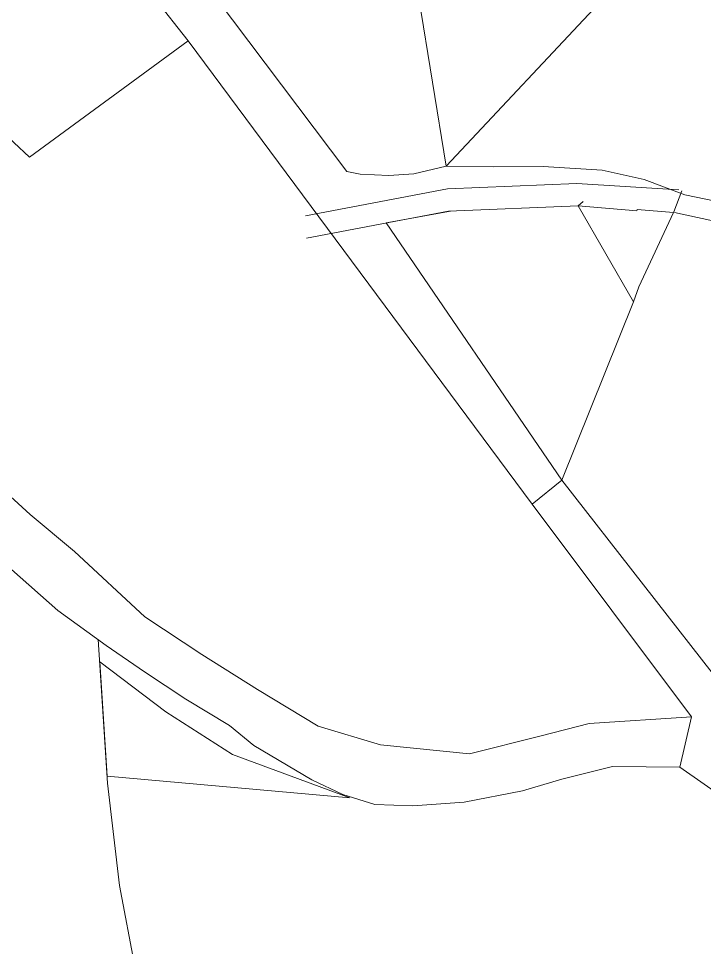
# Model space of a CAD drawing. Header units: millimetres. Extents: x 1956 to 626126, y 2654 to 1331070.
# Drawn here: x 624397.5 to 624654.7, y 1329920.4 to 1330268.6 of the extents above; entities that cross this region are included whole.
import ezdxf

# ---------------------------------------------------------------- set-up
doc = ezdxf.new("R2010")
doc.units = ezdxf.units.MM

msp = doc.modelspace()

# ---------------------------------------------------------------- linework, layer by layer
at = {"color": 1, "lineweight": 0}
for p, q in [((624400.09, 1330337.87), (624461.03, 1330260.2)), ((624544.15, 1330297.01), (624557.86, 1330213.23)), ((624557.86, 1330213.23), (624630.32, 1330290.63)), ((624464.18, 1330286.14), (624520.52, 1330211.24)), ((624401.57, 1330216.67), (624331.82, 1330281.84)), ((624461.03, 1330260.2), (624401.57, 1330216.67)), ((624461.03, 1330260.2), (624590.11, 1330086.61)), ((624545.68, 1330210.36), (624557.86, 1330213.23)), ((624557.86, 1330213.23), (624575.39, 1330213.07)), ((624575.39, 1330213.07), (624594.19, 1330213.18)), ((624594.19, 1330213.18), (624616.31, 1330211.78)), ((624520.52, 1330211.24), (624525.61, 1330210.25)), ((624525.61, 1330210.25), (624536.28, 1330209.8)), ((624536.28, 1330209.8), (624545.68, 1330210.36)), ((624616.31, 1330211.78), (624632.08, 1330208.31)), ((624632.08, 1330208.31), (624647.36, 1330202.55)), ((624647.36, 1330202.55), (624665.17, 1330198.84)), ((624559.48, 1330196.47), (624535.37, 1330192.01)), ((624535.37, 1330192.01), (624601.24, 1330095.56)), ((624601.24, 1330095.56), (624628.03, 1330162.37)), ((624401.86, 1330082.75), (624379.12, 1330103.21)), ((624401.86, 1330082.75), (624379.12, 1330103.21)), ((624601.24, 1330095.56), (624590.11, 1330086.61)), ((624601.24, 1330095.56), (624823.66, 1329809.92)), ((624590.11, 1330086.61), (624649.78, 1330006.9)), ((624418.45, 1330068.87), (624401.86, 1330082.75)), ((624418.45, 1330068.87), (624401.86, 1330082.75)), ((624444.77, 1330044.37), (624418.45, 1330068.87)), ((624444.77, 1330044.37), (624418.45, 1330068.87)), ((624412.23, 1330046.73), (624394.86, 1330062.13)), ((624430.35, 1330033.61), (624412.23, 1330046.73)), ((624466.2, 1330030.26), (624444.77, 1330044.37)), ((624466.2, 1330030.26), (624444.77, 1330044.37)), ((624430.84, 1329981.94), (624427.31, 1330035.82)), ((624444.64, 1330023.78), (624430.35, 1330033.61)), ((624430.67, 1329984.6), (624428.01, 1330027.42)), ((624428.01, 1330027.42), (624452.66, 1330008.71)), ((624487.11, 1330017.16), (624466.2, 1330030.26)), ((624487.11, 1330017.16), (624466.2, 1330030.26)), ((624460.2, 1330013.45), (624444.64, 1330023.78)), ((624509.8, 1330003.31), (624487.11, 1330017.16)), ((624509.8, 1330003.31), (624487.11, 1330017.16)), ((624476.52, 1330003.64), (624460.2, 1330013.45)), ((624452.66, 1330008.71), (624477.66, 1329992.78)), ((624649.78, 1330006.9), (624611.43, 1330004.4)), ((624649.78, 1330006.9), (624611.43, 1330004.4)), ((624649.78, 1330006.9), (624645.38, 1329987.98)), ((624649.78, 1330006.9), (624645.38, 1329987.98)), ((624485.71, 1329996.06), (624476.52, 1330003.64)), ((624533.22, 1329996.33), (624509.8, 1330003.31)), ((624533.22, 1329996.33), (624509.8, 1330003.31)), ((624611.43, 1330004.4), (624593.42, 1329999.72)), ((624611.43, 1330004.4), (624593.42, 1329999.72)), ((624593.42, 1329999.72), (624566.53, 1329992.96)), ((624593.42, 1329999.72), (624566.53, 1329992.96)), ((624566.53, 1329992.96), (624533.22, 1329996.33)), ((624566.53, 1329992.96), (624533.22, 1329996.33)), ((624477.66, 1329992.78), (624521.64, 1329976.52)), ((624507.38, 1329983.23), (624485.71, 1329996.06)), ((624620.17, 1329988.18), (624601.14, 1329983.5)), ((624645.38, 1329987.98), (624620.17, 1329988.18)), ((624663.76, 1329975.13), (624645.38, 1329987.98)), ((624521.64, 1329976.52), (624430.67, 1329984.6)), ((624519.1, 1329977.7), (624507.38, 1329983.23)), ((624601.14, 1329983.5), (624586.43, 1329979.1)), ((624435.36, 1329943.58), (624430.84, 1329981.94)), ((624586.43, 1329979.1), (624564.6, 1329974.91)), ((624531.07, 1329973.96), (624519.1, 1329977.7)), ((624545.3, 1329973.53), (624531.07, 1329973.96)), ((624564.6, 1329974.91), (624545.3, 1329973.53)), ((624442.67, 1329905.23), (624435.36, 1329943.58))]:
    msp.add_line(p, q, dxfattribs=at)
at = {"color": 1, "lineweight": 0, "ltscale": 0.5}
for p, q in [((624606.86, 1330206.78), (624558.28, 1330204.76)), ((624645, 1330204.44), (624606.86, 1330206.78)), ((624558.28, 1330204.76), (624505.09, 1330194.7)), ((624643.18, 1330196.18), (624646.15, 1330204.09)), ((624607.26, 1330198.4), (624558.68, 1330196.39)), ((624607.26, 1330198.45), (624609.23, 1330199.99)), ((624607.26, 1330198.4), (624629.32, 1330196.48)), ((624628.03, 1330162.39), (624607.26, 1330198.4)), ((624607.26, 1330198.4), (624607.26, 1330198.4)), ((624558.68, 1330196.39), (624505.49, 1330186.32)), ((624629.32, 1330196.48), (624629.38, 1330197.06)), ((624629.38, 1330197.06), (624643.08, 1330195.87)), ((624643.08, 1330195.87), (624630.04, 1330168.04)), ((624681.31, 1330187.63), (624643.39, 1330195.85)), ((624630.04, 1330168.04), (624628.03, 1330162.39)), ((624430.67, 1329984.6), (624428.01, 1330027.42)), ((624428.01, 1330027.42), (624452.66, 1330008.71)), ((624452.66, 1330008.71), (624477.66, 1329992.78)), ((624477.66, 1329992.78), (624521.64, 1329976.52)), ((624521.64, 1329976.52), (624430.67, 1329984.6))]:
    msp.add_line(p, q, dxfattribs=at)

doc.saveas('drawing.dxf')
